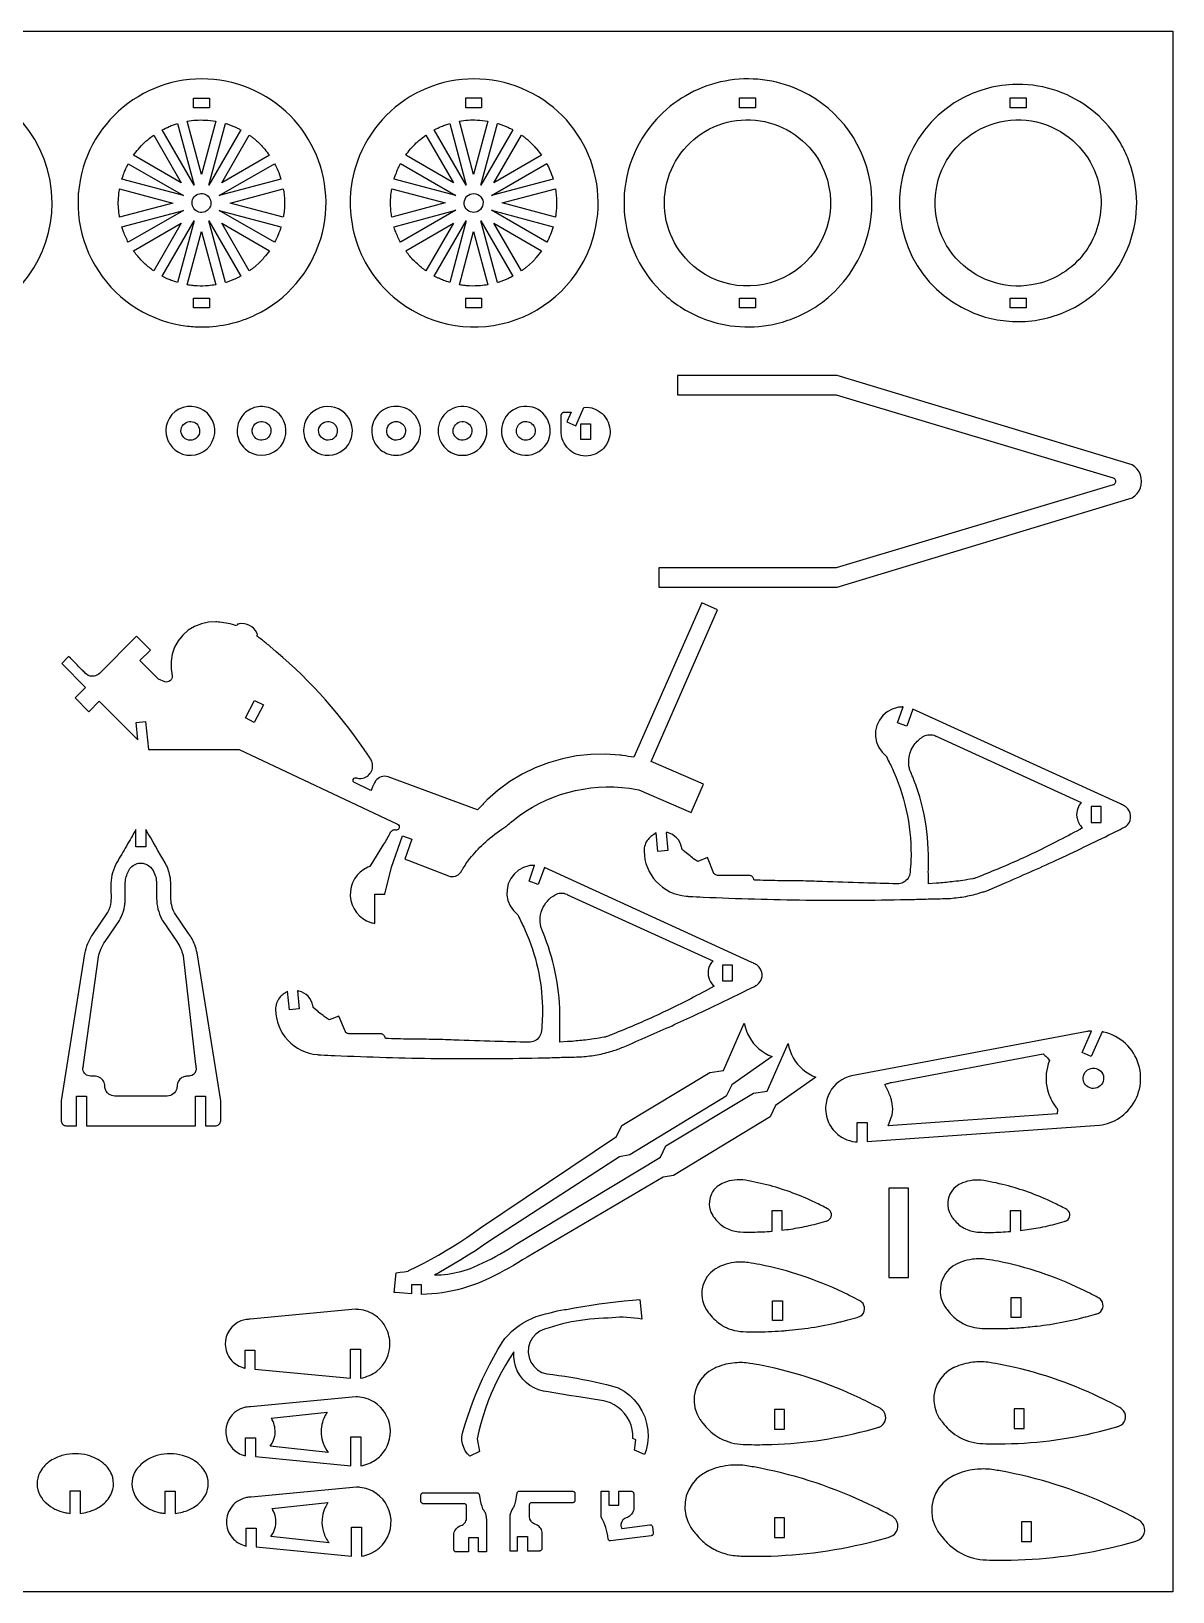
# Model space of a CAD drawing. Extents: x -4.2 to 32, y 14.1 to 33.8.
# Drawn here: x 17.64 to 32.02, y 14.14 to 33.79 of the extents above; entities that cross this region are included whole.
import ezdxf

# ---------------------------------------------------------------- set-up
doc = ezdxf.new("R2010")
doc.units = 0
doc.header["$MEASUREMENT"] = 0
doc.layers.get('0').update_dxf_attribs({"linetype": 'CONTINUOUS'})
doc.layers.add('SECTIONCUTEDGES', color=18, linetype='CONTINUOUS')

msp = doc.modelspace()

# ---------------------------------------------------------------- linework, layer by layer
for points in [[(32.02, 33.787), (32.02, 14.136), (-4.234, 14.136), (-4.234, 33.787)], [(26.474, 22.028), (26.349, 22.028), (26.349, 21.829), (26.474, 21.829)], [(30.148, 16.441), (30.023, 16.441), (30.023, 16.191), (30.148, 16.191)]]:
    msp.add_lwpolyline(points, close=True)
at = {"layer": 'SECTIONCUTEDGES'}
for points in [[(15.078, 30.712, 0.325322), (16.825, 30.139, 0.325497), (17.906, 31.624, 0.371858), (16.573, 33.169, 0.371962), (14.85, 32.076, 0.115164), (14.805, 31.367, 0.115322)], [(19.8, 30.064, 0.112364), (20.472, 30.218, 0.210055), (21.288, 31.173, 0.414116), (20.244, 33.12, 0.414311), (18.298, 32.076, 0.221929), (18.488, 30.768, 0.222236), (19.611, 30.074, 0.015157), (19.703, 30.066, 0.014233)], [(22.2, 30.444, 0.254136), (23.656, 30.125, 0.254134), (24.716, 31.173, 0.414116), (23.672, 33.12, 0.414311), (21.726, 32.077, 0.14489), (21.721, 31.191, 0.144775)], [(25.621, 30.468, 0.048565), (25.849, 30.296, 0.045826), (26.12, 30.163, 0.057671), (26.448, 30.079, 0.073449), (26.927, 30.085, 0.049668), (27.206, 30.159, 0.046635), (27.484, 30.292, 0.040326), (27.678, 30.433, 0.072135), (27.978, 30.773, 0.189941), (28.208, 31.893, 0.25932), (27.253, 33.073, 0.152812), (26.324, 33.148, 0.15269), (25.517, 32.679, 0.193513), (25.108, 31.588, 0.193448), (25.568, 30.518, 0.005813), (25.59, 30.496, 0.004363)], [(30.077, 30.131, 0.112364), (30.72, 30.278, 0.210055), (31.501, 31.192, 0.085398), (31.563, 31.692, 0.084063), (31.453, 32.191, 0.042661), (31.344, 32.406, 0.076119), (31.048, 32.755, 0.084192), (30.621, 33.013, 0.084133), (30.133, 33.117, 0.361626), (28.614, 31.956, 0.361673), (29.479, 30.252, 0.05168), (29.769, 30.161, 0.050642)], [(19.693, 31.849), (19.291, 32.545, -0.012176), (19.379, 32.587, -0.019565), (19.435, 32.609, -0.009363), (19.46, 32.618, 0.003121), (19.485, 32.626)], [(19.786, 31.985), (19.607, 32.654, -0.057699), (19.831, 32.668, -0.024823), (19.966, 32.655)], [(19.879, 31.849), (20.088, 32.626, 0.006199), (20.092, 32.625, -0.0186), (20.097, 32.624), (20.194, 32.589, -0.018388), (20.238, 32.568, 0.006129), (20.282, 32.546)], [(23.121, 31.849), (22.719, 32.546, -0.012176), (22.807, 32.587, -0.019565), (22.863, 32.61, -0.009363), (22.888, 32.618, 0.003121), (22.913, 32.626)], [(23.214, 31.985), (23.035, 32.655, -0.057699), (23.259, 32.669, -0.024823), (23.394, 32.655)], [(23.307, 31.849), (23.516, 32.627, 0.006199), (23.52, 32.626, -0.0186), (23.525, 32.624), (23.622, 32.589, -0.018388), (23.666, 32.568, 0.006129), (23.71, 32.547)], [(25.923, 30.885, -0.49076), (26.133, 32.527, -0.490919), (27.669, 31.911, -0.341454), (27.192, 30.723, -0.341597)], [(31.116, 31.651, -0.172631), (30.897, 30.983, -0.173077), (30.307, 30.605, -0.551627), (29.05, 31.852, -0.552179), (30.716, 32.447, -0.11024), (31.005, 32.093, -0.110516)], [(18.931, 32.226, -0.014778), (18.992, 32.304, -0.028539), (19.064, 32.381, -0.018438), (19.109, 32.42, -0.011345), (19.185, 32.48), (19.532, 31.879)], [(20.041, 31.879), (20.388, 32.48, 0.006303), (20.421, 32.456, -0.01891), (20.453, 32.432, -0.017187), (20.491, 32.398, -0.012321), (20.542, 32.348, -0.018926), (20.583, 32.301, -0.012469), (20.642, 32.226)], [(22.359, 32.226, -0.014778), (22.42, 32.305, -0.028539), (22.492, 32.381, -0.018438), (22.537, 32.421, -0.011345), (22.613, 32.48), (22.959, 31.879)], [(23.469, 31.879), (23.816, 32.48, 0.006303), (23.849, 32.456, -0.01891), (23.881, 32.432, -0.017187), (23.919, 32.398, -0.012321), (23.97, 32.348, -0.018926), (24.011, 32.301, -0.012469), (24.07, 32.226)], [(18.785, 31.925, -0.012918), (18.813, 32.006, -0.018758), (18.836, 32.06, -0.010898), (18.85, 32.09, 0.003632), (18.865, 32.119), (19.562, 31.717)], [(20.011, 31.717), (20.707, 32.119, -0.026072), (20.748, 32.035, -0.02074), (20.788, 31.925)], [(22.213, 31.926, -0.012918), (22.241, 32.006, -0.018758), (22.263, 32.061, -0.010898), (22.278, 32.09, 0.003632), (22.293, 32.12), (22.99, 31.718)], [(23.439, 31.718), (24.135, 32.12, -0.026072), (24.175, 32.036, -0.020703), (24.216, 31.926)], [(18.756, 31.445, 0.006429), (18.75, 31.482, -0.01929), (18.745, 31.519), (18.739, 31.624), (18.745, 31.73, -0.018896), (18.75, 31.767, 0.006298), (18.756, 31.804), (19.426, 31.624)], [(19.832, 31.514, -0.781821), (19.695, 31.7, -0.781093), (19.903, 31.6, -0.122906), (19.878, 31.549, -0.122447)], [(20.147, 31.624), (20.817, 31.804, -0.035509), (20.832, 31.639, -0.037792), (20.823, 31.484, -0.007975), (20.82, 31.464, 0.002658), (20.817, 31.445)], [(22.184, 31.445, 0.006429), (22.178, 31.482, -0.01929), (22.173, 31.519), (22.167, 31.625), (22.173, 31.73, -0.018896), (22.178, 31.767, 0.006298), (22.184, 31.804), (22.854, 31.625)], [(23.259, 31.514, -0.385134), (23.109, 31.568, -0.384041), (23.148, 31.723, -0.445044), (23.319, 31.681, -0.443903)], [(23.575, 31.625), (24.245, 31.804, -0.035509), (24.259, 31.639, -0.037792), (24.251, 31.484, -0.007975), (24.248, 31.465, 0.002658), (24.245, 31.445)], [(18.865, 31.129, -0.020623), (18.805, 31.262, -0.019978), (18.787, 31.313, -0.019766), (18.785, 31.318, 0.006588), (18.784, 31.323), (19.562, 31.531)], [(20.011, 31.531), (20.788, 31.323, -0.023422), (20.753, 31.225, -0.022807), (20.708, 31.129)], [(22.293, 31.129, -0.020623), (22.233, 31.262, -0.019978), (22.215, 31.314, -0.019766), (22.213, 31.319, 0.006588), (22.212, 31.323), (22.99, 31.532)], [(23.439, 31.532), (24.216, 31.324, -0.023422), (24.181, 31.226, -0.022807), (24.136, 31.129)], [(18.931, 31.022), (19.532, 31.369), (19.185, 30.769, -0.024397), (19.078, 30.855, -0.042082), (18.971, 30.968, -0.010889), (18.951, 30.995, 0.00363)], [(19.291, 30.703), (19.693, 31.4), (19.485, 30.623, -0.012234), (19.407, 30.65, -0.017991), (19.355, 30.671, -0.010478), (19.323, 30.687, 0.003492)], [(19.607, 30.594), (19.786, 31.264), (19.966, 30.594, -0.013089), (19.874, 30.583, -0.036535), (19.734, 30.579, -0.015577), (19.678, 30.584, -0.012352)], [(20.088, 30.622), (19.879, 31.4), (20.282, 30.702, 0.006248), (20.238, 30.681, -0.018746), (20.194, 30.66), (20.097, 30.624, -0.018599), (20.092, 30.623, 0.006199)], [(20.388, 30.769), (20.041, 31.369), (20.642, 31.023, -0.014529), (20.574, 30.936, -0.022653), (20.527, 30.884), (20.453, 30.817, -0.018394), (20.421, 30.792, 0.006131)], [(22.613, 30.769, -0.024397), (22.506, 30.856, -0.042082), (22.399, 30.969, -0.010889), (22.379, 30.996, 0.00363), (22.359, 31.023), (22.959, 31.37)], [(22.719, 30.703), (23.121, 31.4), (22.913, 30.623, -0.012234), (22.835, 30.65, -0.017991), (22.783, 30.672, -0.010478), (22.751, 30.687, 0.003492)], [(23.035, 30.594), (23.214, 31.264), (23.394, 30.594, -0.013089), (23.302, 30.583, -0.036535), (23.162, 30.58, -0.015577), (23.106, 30.584, -0.012352)], [(23.516, 30.622), (23.307, 31.4), (23.71, 30.703, 0.006248), (23.666, 30.681, -0.018746), (23.622, 30.66), (23.525, 30.625, -0.018599), (23.52, 30.624, 0.006199)], [(23.816, 30.769), (23.469, 31.37), (24.07, 31.023, -0.014529), (24.002, 30.937, -0.022653), (23.955, 30.884), (23.881, 30.817, -0.018394), (23.849, 30.793, 0.006131)], [(19.451, 28.517, 0.875865), (19.898, 28.933, 0.875175), (19.357, 28.649, 0.066567), (19.395, 28.577, 0.066175)], [(20.336, 28.527, 0.379539), (20.745, 28.522, 0.379687), (20.798, 28.927, 0.173657), (20.632, 29.048, 0.170819), (20.424, 29.038, 0.163652), (20.281, 28.915, 0.156929), (20.237, 28.723, 0.095178), (20.267, 28.618, 0.091539)], [(21.174, 28.527, 0.721922), (21.682, 28.813, 0.721529), (21.103, 28.888, 0.161758), (21.078, 28.696, 0.161493)], [(22.078, 29.018, 0.18616), (21.944, 28.844, 0.183377), (21.96, 28.621, 0.110679), (22.039, 28.519, 0.201186), (22.269, 28.449, 0.481079), (22.53, 28.853, 0.48086)], [(22.89, 28.508, 0.331987), (23.258, 28.508, 0.331772), (23.363, 28.86, 0.501759), (22.891, 29.001, 0.501516)], [(23.688, 28.508, 0.311571), (24.037, 28.495, 0.311041), (24.173, 28.817, 0.525505), (23.707, 29.015, 0.524889)], [(19.692, 28.646, -0.40369), (19.539, 28.707, -0.406894), (19.595, 28.861, -0.358958), (19.74, 28.826, -0.355487), (19.734, 28.675, -0.056856), (19.715, 28.658, -0.057759)], [(20.589, 28.646, -0.167832), (20.508, 28.642, -0.173437), (20.445, 28.689, -0.243707), (20.433, 28.797, -0.244139), (20.514, 28.869, -0.337448), (20.646, 28.813, -0.338313), (20.627, 28.671, -0.047911), (20.608, 28.656, -0.054789)], [(21.432, 28.648, -0.439529), (21.269, 28.715, -0.443818), (21.351, 28.869, -0.36461), (21.487, 28.803, -0.361552), (21.446, 28.656, -0.021025), (21.439, 28.652, -0.021405)], [(22.289, 28.648, -0.439529), (22.126, 28.715, -0.443818), (22.208, 28.869, -0.136084), (22.269, 28.868, -0.127388), (22.325, 28.834, -0.098957), (22.347, 28.8, -0.12042), (22.355, 28.742, -0.128999), (22.334, 28.686, -0.130996)], [(22.965, 28.709, -0.393248), (23.021, 28.86, -0.392669), (23.176, 28.816, -0.436091), (23.128, 28.649, -0.435495)], [(23.923, 28.648, -0.318573), (23.789, 28.671, -0.315342), (23.765, 28.806, -0.235508), (23.846, 28.871, -0.318805), (23.973, 28.816, -0.211921), (23.985, 28.721, -0.211232)], [(18.194, 25.394), (18.369, 25.218), (18.5, 25.349), (18.985, 24.864), (18.963, 25.082), (19.083, 25.094), (19.119, 24.742), (20.262, 24.742), (22.255, 23.801, -0.168887), (22.275, 23.78, -0.362921), (22.262, 23.735, -0.089504), (22.25, 23.73, -0.079719), (22.236, 23.728, 0.015746), (22.218, 23.729, 0.104795), (22.197, 23.725, 0.167951), (22.165, 23.696, -0.009744), (22.081, 23.549), (21.909, 23.271, -0.104608), (21.904, 23.268, 0.035992), (21.881, 23.26, 0.3096), (21.661, 22.898, 0.310426), (21.92, 22.564, 0.017896), (21.94, 22.558, 0.01187), (21.972, 22.551), (21.972, 22.919), (22.097, 22.919), (22.181, 23.262), (22.32, 23.654), (22.438, 23.612), (22.349, 23.362, -0.0051), (22.399, 23.346, -0.011435), (22.421, 23.338), (22.899, 23.15, 0.161502), (22.984, 23.147, 0.169689), (23.05, 23.195, 0.018768), (23.073, 23.23, -0.030198), (23.167, 23.368, -0.042786), (23.339, 23.556, -0.036783), (23.57, 23.74, -0.013895), (23.595, 23.756, 0.025116), (23.619, 23.772, 0.025774), (23.651, 23.799, -0.018155), (23.711, 23.85, -0.204103), (25.177, 24.255), (25.296, 24.236), (25.954, 23.948), (26.11, 24.305), (25.452, 24.593), (26.287, 26.501), (26.087, 26.588), (25.233, 24.644, -0.002171), (25.09, 24.667, 0.013028), (25.054, 24.672), (24.873, 24.684), (24.692, 24.681), (24.511, 24.661), (24.333, 24.626), (24.159, 24.576), (23.99, 24.511), (23.827, 24.431), (23.671, 24.338), (23.524, 24.231), (23.387, 24.113, 0.013028), (23.362, 24.087, -0.002171), (23.261, 23.982), (22.138, 24.398, 0.161142), (22.049, 24.398, 0.167596), (21.98, 24.346, 0.03262), (21.966, 24.322, -0.002417), (21.918, 24.224), (21.704, 24.332, -0.162704), (21.696, 24.346, -0.252017), (21.704, 24.377, -0.283369), (21.737, 24.385, 0.098494), (21.799, 24.379, 0.501374), (21.931, 24.595, 0.048434), (21.918, 24.62, 0.007698), (21.819, 24.768, 0.069513), (20.646, 26.044, 0.005338), (20.541, 26.129, 0.010401), (20.485, 26.17, -0.035073), (20.49, 26.18, 0.136057), (20.492, 26.185, 0.100505), (20.491, 26.189, 0.016455), (20.482, 26.21, 0.341491), (20.263, 26.324, 0.016455), (20.24, 26.319, 0.112005), (20.237, 26.317, 0.134653), (20.235, 26.314, -0.022312), (20.229, 26.3, 0.028235), (20.123, 26.329, 0.028606), (20.016, 26.346, 0.006314), (19.982, 26.348, 0.013802), (19.967, 26.349), (19.875, 26.345), (19.785, 26.326), (19.699, 26.292), (19.621, 26.243), (19.552, 26.183), (19.494, 26.111), (19.449, 26.03), (19.418, 25.943), (19.403, 25.852), (19.403, 25.76), (19.419, 25.67, -0.120312), (19.412, 25.635, -0.115005), (19.389, 25.606, -0.125142), (19.359, 25.593, -0.119875), (19.325, 25.595), (19.245, 25.626), (19.012, 25.861), (19.144, 25.992), (18.969, 26.168), (18.501, 25.7, -0.145804), (18.434, 25.666, -0.210214), (18.34, 25.689, -0.016381), (18.336, 25.693, -0.008191), (18.328, 25.7, -0.009829), (18.285, 25.742, 0.001638), (18.114, 25.914), (18.026, 25.826), (18.326, 25.525)], [(28.747, 25.251), (28.671, 25.038), (28.554, 25.08), (28.624, 25.279, -0.009124), (28.578, 25.276, 0.035207), (28.553, 25.273), (28.484, 25.251), (28.421, 25.216), (28.367, 25.169), (28.324, 25.112), (28.293, 25.046), (28.277, 24.976), (28.276, 24.905), (28.289, 24.834), (28.317, 24.768), (28.358, 24.709), (28.41, 24.659, -0.066761), (28.416, 24.648, 0.023228), (28.426, 24.626, 0.00512), (28.467, 24.543, -0.014428), (28.507, 24.458, -0.05613), (28.678, 23.908, -0.057387), (28.721, 23.346, -0.014084), (28.71, 23.195, -0.122169), (28.685, 23.122, -0.258679), (28.548, 23.051, -0.000991), (28.124, 23.062, -0.003047), (27.608, 23.079, 0.006155), (27.33, 23.087, 0.003714), (27.187, 23.088, -0.004918), (27.045, 23.09, -0.002398), (26.897, 23.093, 0.000799), (26.748, 23.097, 0.028598), (26.736, 23.125, 0.161536), (26.71, 23.151, 0.057098), (26.698, 23.155, 0.047308), (26.683, 23.157), (26.285, 23.157, -0.081624), (26.265, 23.163, -0.074835), (26.246, 23.175, -0.020482), (26.243, 23.178, -0.045194), (26.241, 23.18), (26.158, 23.381), (26.038, 23.331), (25.985, 23.367, -0.013865), (25.925, 23.414, -0.012477), (25.86, 23.468, 0.009145), (25.841, 23.485, -0.096768), (25.837, 23.49, -0.120073), (25.835, 23.497, 0.047499), (25.833, 23.511, 0.141524), (25.771, 23.629, 0.141524), (25.656, 23.695, 0.016567), (25.647, 23.697, -0.005522), (25.637, 23.698), (25.661, 23.471), (25.536, 23.459), (25.512, 23.692, 0.004185), (25.458, 23.655, 0.073254), (25.411, 23.611, 0.086359), (25.373, 23.541, 0.085895), (25.361, 23.462, 0.185891), (25.515, 23.078, 0.184789), (25.889, 22.895, 0.011293), (25.933, 22.892, -0.000025), (26.107, 22.884, 0.008067), (27.399, 22.847, 0.008217), (28.668, 22.853, 0.002829), (28.865, 22.858, -0.003431), (29.062, 22.863, 0.003607), (29.18, 22.866, 0.010952), (29.219, 22.868, 0.027349), (29.413, 22.893, 0.02735), (29.602, 22.94, 0.005477), (29.652, 22.956, 0.010711), (29.677, 22.964), (29.93, 23.072, 0.007095), (30.59, 23.367, 0.006478), (31.303, 23.71, 0.004958), (31.41, 23.764, 0.090397), (31.45, 23.795, 0.435157), (31.43, 24.019, 0.037419), (31.412, 24.031, 0.014223), (31.362, 24.057)], [(28.941, 23.052, 0.001819), (28.941, 23.151, -0.005457), (28.941, 23.25, -0.002886), (28.943, 23.333, 0.011204), (28.943, 23.417, 0.052143), (28.872, 23.995, 0.039562), (28.745, 24.397, 0.012267), (28.721, 24.452, -0.029577), (28.709, 24.482, -0.04675), (28.697, 24.534, -0.071998), (28.699, 24.644, -0.130192), (28.777, 24.819, -0.098727), (28.883, 24.909, -0.115272), (28.955, 24.929, -0.115868), (29.028, 24.915, -0.017826), (29.034, 24.912, 0.011527), (29.04, 24.909), (30.867, 24.076, 0.086005), (30.823, 24.001, 0.126445), (30.811, 23.892, 0.074265), (30.83, 23.828, 0.074279), (30.866, 23.772, 0.020408), (30.875, 23.764, -0.006802), (30.884, 23.755, -0.004642), (30.59, 23.599, -0.012634), (30.129, 23.374, -0.006479), (29.882, 23.265, -0.005939), (29.61, 23.153, 0.001973), (29.54, 23.125, -0.028047), (29.522, 23.119, -0.026718), (29.501, 23.114, -0.004531), (29.374, 23.094, -0.00906), (29.264, 23.079, -0.005336), (29.076, 23.06, -0.019134), (29.056, 23.059, -0.021054), (29.039, 23.059)], [(19.087, 23.734), (19.087, 23.516), (18.962, 23.516), (18.962, 23.735, -0.001265), (18.842, 23.527, 0.003794), (18.722, 23.32, 0.058244), (18.668, 23.19, 0.063092), (18.647, 23.061, 0.016618), (18.648, 22.908, -0.039019), (18.645, 22.825, -0.08946), (18.604, 22.691, -0.007435), (18.602, 22.687, -0.011972), (18.6, 22.685), (18.423, 22.427, 0.048899), (18.353, 22.297, 0.053441), (18.314, 22.168), (18.021, 20.316), (18.021, 20.06, 0.185957), (18.04, 20.022, 0.172664), (18.083, 20.004, 0.016956), (18.128, 20.003, -0.004396), (18.212, 20.004), (18.212, 20.377), (18.337, 20.377), (18.337, 20.004), (19.712, 20.004), (19.712, 20.377), (19.837, 20.377), (19.837, 20.004), (19.973, 20.004, 0.185813), (20.011, 20.024, 0.172664), (20.029, 20.066), (20.029, 20.317), (19.731, 22.181, 0.048631), (19.702, 22.281, 0.053476), (19.625, 22.427), (19.448, 22.685, -0.042369), (19.431, 22.718, -0.05136), (19.407, 22.802, -0.022282), (19.403, 22.834, -0.018567), (19.401, 22.872, -0.006146), (19.4, 23.042, 0.052443), (19.39, 23.151, 0.080341), (19.328, 23.315, 0.0006)], [(18.314, 20.665, -0.187835), (18.294, 20.729, -0.028282), (18.297, 20.752, 0.010555), (18.301, 20.775), (18.49, 22.132, -0.055767), (18.518, 22.227, -0.048899), (18.572, 22.326), (18.753, 22.591, 0.039283), (18.781, 22.644, 0.054551), (18.818, 22.77, 0.021912), (18.824, 22.816, 0.018988), (18.827, 22.869, 0.00723), (18.827, 23.042, -0.03342), (18.829, 23.085, -0.101204), (18.876, 23.226, -0.223836), (18.995, 23.309, -0.159962), (19.1, 23.293, -0.155534), (19.178, 23.217, -0.055982), (19.21, 23.137, -0.058348), (19.221, 23.055, -0.012826), (19.222, 22.962, 0.009225), (19.221, 22.869, 0.056267), (19.239, 22.732, 0.058965), (19.285, 22.609, 0.007426), (19.291, 22.598, 0.011972), (19.295, 22.591), (19.476, 22.326, -0.04427), (19.524, 22.239, -0.04711), (19.554, 22.15, -0.004249), (19.555, 22.147, -0.011983), (19.555, 22.145), (19.712, 20.775, -0.002653), (19.718, 20.73, -0.124044), (19.713, 20.689, -0.265958), (19.641, 20.631, -0.032026), (19.597, 20.627, 0.095423), (19.555, 20.618, 0.129798), (19.505, 20.578, 0.129739), (19.481, 20.519, 0.026744), (19.479, 20.495, -0.059933), (19.475, 20.471, -0.165101), (19.432, 20.406, -0.156708), (19.355, 20.378), (18.695, 20.378, -0.145829), (18.622, 20.402, -0.209993), (18.571, 20.487, -0.017729), (18.568, 20.518, 0.079747), (18.561, 20.549, 0.142824), (18.518, 20.604, 0.142126), (18.452, 20.628, 0.022063), (18.412, 20.628, -0.046173), (18.372, 20.631, -0.187835)], [(24.105, 23.256), (24.029, 23.043), (23.912, 23.085), (23.982, 23.284, -0.009124), (23.936, 23.281, 0.035207), (23.911, 23.278), (23.842, 23.256), (23.779, 23.221), (23.725, 23.174), (23.682, 23.117), (23.651, 23.051), (23.635, 22.981), (23.634, 22.91), (23.647, 22.839), (23.675, 22.773), (23.716, 22.714), (23.768, 22.664, -0.066761), (23.774, 22.653, 0.023228), (23.784, 22.631, 0.00512), (23.825, 22.548, -0.014428), (23.865, 22.463, -0.048624), (24.022, 21.986, -0.049876), (24.08, 21.501, -0.030084), (24.068, 21.199, -0.121138), (24.043, 21.127, -0.258679), (23.906, 21.056, -0.000991), (23.482, 21.067, -0.003047), (22.966, 21.084, 0.006155), (22.688, 21.092, 0.003714), (22.545, 21.093, -0.004918), (22.403, 21.095, -0.002398), (22.255, 21.098, 0.000799), (22.106, 21.102, 0.028598), (22.094, 21.13, 0.161536), (22.068, 21.156, 0.057098), (22.056, 21.16, 0.047308), (22.041, 21.162), (21.643, 21.162, -0.081624), (21.623, 21.168, -0.074835), (21.604, 21.18, -0.020482), (21.601, 21.183, -0.045194), (21.599, 21.185), (21.516, 21.386), (21.396, 21.336), (21.343, 21.372, -0.011091), (21.292, 21.411, -0.011091), (21.242, 21.452), (21.195, 21.495, -0.121972), (21.193, 21.502, 0.047985), (21.191, 21.516, 0.141524), (21.129, 21.634, 0.141524), (21.014, 21.7, 0.016567), (21.005, 21.702, -0.005522), (20.995, 21.703), (21.019, 21.476), (20.894, 21.464), (20.87, 21.697, 0.004185), (20.816, 21.66, 0.073254), (20.769, 21.616, 0.086359), (20.731, 21.546, 0.085895), (20.719, 21.467, 0.185891), (20.873, 21.083, 0.184789), (21.247, 20.9, 0.011293), (21.291, 20.897, -0.000025), (21.465, 20.889, 0.008067), (22.757, 20.852, 0.008217), (24.026, 20.858, 0.002829), (24.223, 20.863, -0.003431), (24.42, 20.868, 0.003607), (24.538, 20.871, 0.010952), (24.577, 20.873, 0.027349), (24.771, 20.898, 0.02735), (24.96, 20.945, 0.027608), (25.098, 20.995, 0.001457), (25.414, 21.132, 0.006478), (26.01, 21.401, 0.005861), (26.661, 21.715, 0.004958), (26.768, 21.769, 0.090397), (26.808, 21.8, 0.435157), (26.788, 22.024, 0.037419), (26.77, 22.036, 0.014223), (26.72, 22.062)], [(24.299, 21.057, 0.001819), (24.299, 21.156, -0.005457), (24.299, 21.255, -0.002886), (24.301, 21.338, 0.011204), (24.301, 21.422, 0.047407), (24.243, 21.938, 0.04637), (24.085, 22.445, 0.01538), (24.076, 22.466, -0.033729), (24.067, 22.487, -0.046038), (24.057, 22.532, -0.033905), (24.052, 22.595, -0.09514), (24.077, 22.726, -0.171112), (24.241, 22.914, -0.11859), (24.312, 22.934, -0.115868), (24.386, 22.92, -0.017826), (24.392, 22.917, 0.011527), (24.398, 22.914), (26.225, 22.081, 0.037617), (26.194, 22.036, 0.075158), (26.173, 21.983, 0.125786), (26.176, 21.868, 0.125822), (26.233, 21.769, 0.01533), (26.237, 21.764, -0.00511), (26.242, 21.76, -0.004642), (25.948, 21.604, -0.012634), (25.487, 21.379, -0.006479), (25.24, 21.27, -0.005939), (24.968, 21.158, 0.001973), (24.898, 21.13, -0.028047), (24.88, 21.124, -0.026718), (24.859, 21.119, -0.004531), (24.732, 21.099, -0.00906), (24.622, 21.084, -0.005336), (24.434, 21.065, -0.019134), (24.414, 21.064, -0.021054), (24.397, 21.064)], [(28.045, 19.8), (28.045, 20.046), (28.17, 20.046), (28.17, 19.807), (31.095, 20.011, 0.064499), (31.231, 20.044, 0.11269), (31.454, 20.194, 0.26871), (31.589, 20.776, 0.268886), (31.151, 21.183, 0.009244), (31.139, 21.185, -0.003081), (31.128, 21.187), (30.992, 20.878), (30.878, 20.928), (30.995, 21.197, 0.007419), (30.96, 21.194, 0.015637), (30.943, 21.192), (27.975, 20.634, 0.213773), (27.699, 20.425, 0.112076), (27.647, 20.24, 0.072907), (27.658, 20.124, 0.130867), (27.762, 19.931, 0.087354), (27.88, 19.844, 0.087328), (28.021, 19.802, 0.008463), (28.033, 19.801, -0.002821)], [(28.436, 20.004), (28.484, 20.143, 0.033242), (28.488, 20.164, 0.018338), (28.492, 20.204, 0.037378), (28.49, 20.237, 0.017912), (28.481, 20.304, 0.022888), (28.469, 20.357, 0.034926), (28.457, 20.391, 0.01324), (28.425, 20.458, -0.004413), (28.393, 20.525, 0.006445), (28.434, 20.538, -0.019338), (28.475, 20.55), (30.386, 20.91), (30.409, 20.891, -0.018379), (30.43, 20.871, -0.018378), (30.45, 20.849), (30.468, 20.826), (30.452, 20.783, 0.139305), (30.441, 20.458, 0.102133), (30.546, 20.24, 0.033661), (30.558, 20.226, -0.097619), (30.564, 20.218, -0.082482), (30.566, 20.21, -0.025939), (30.566, 20.185, -0.02594), (30.565, 20.174, -0.012951), (30.562, 20.153)], [(30.891, 20.611, -0.860276), (31.145, 20.631, -0.859535), (30.908, 20.537, -0.075538), (30.894, 20.573, -0.075109)], [(26.972, 18.677), (26.972, 18.938), (27.097, 18.938), (27.097, 18.689, 0.01908), (27.321, 18.723, 0.017443), (27.562, 18.777), (27.65, 18.802, -0.038389), (27.667, 18.807, 0.080703), (27.683, 18.815, 0.501374), (27.692, 18.945, 0.054447), (27.671, 18.96, 0.011126), (27.514, 19.039, 0.045142), (26.947, 19.25, 0.025718), (26.638, 19.317, 0.068137), (26.499, 19.321, 0.069566), (26.366, 19.287, 0.072806), (26.283, 19.239, 0.110709), (26.209, 19.146), (26.192, 19.101), (26.183, 19.055), (26.182, 19.007), (26.189, 18.96), (26.203, 18.915), (26.226, 18.873, 0.021357), (26.239, 18.854, 0.014133), (26.274, 18.811, 0.103358), (26.407, 18.709, 0.100305), (26.573, 18.667, 0.015529), (26.729, 18.665, 0.017374)], [(29.975, 18.673), (29.975, 18.935), (30.1, 18.935), (30.1, 18.686, 0.01908), (30.324, 18.719, 0.017443), (30.565, 18.774), (30.653, 18.798, -0.038389), (30.67, 18.804, 0.080703), (30.686, 18.811, 0.501374), (30.695, 18.942, 0.054447), (30.674, 18.956, 0.011126), (30.517, 19.035, 0.045142), (29.95, 19.246, 0.025718), (29.641, 19.313, 0.068137), (29.502, 19.317, 0.069566), (29.369, 19.284, 0.072806), (29.286, 19.235, 0.110709), (29.213, 19.142), (29.195, 19.098), (29.186, 19.051), (29.185, 19.004), (29.192, 18.957), (29.206, 18.911), (29.229, 18.869, 0.021357), (29.242, 18.85, 0.014133), (29.277, 18.807, 0.103358), (29.41, 18.706, 0.100305), (29.576, 18.664, 0.015529), (29.732, 18.661, 0.017374)], [(26.335, 17.496, 0.065635), (26.463, 17.437, 0.062601), (26.609, 17.412, 0.012318), (26.761, 17.409, 0.017265), (27.093, 17.421, 0.006228), (27.151, 17.426, 0.002281), (27.307, 17.441, 0.012938), (27.467, 17.463, 0.018394), (27.81, 17.53, 0.00332), (27.869, 17.544, 0.00332), (27.928, 17.559), (28.044, 17.591, -0.044724), (28.06, 17.597, 0.087071), (28.089, 17.609, 0.501374), (28.101, 17.783, 0.052991), (28.078, 17.799, 0.012578), (27.864, 17.908, 0.062543), (26.817, 18.256, 0.01309), (26.672, 18.281, 0.069731), (26.495, 18.282, 0.049289), (26.361, 18.25, 0.034019), (26.302, 18.225, 0.017944), (26.261, 18.203, 0.01715), (26.247, 18.194), (26.198, 18.153), (26.156, 18.105), (26.124, 18.05), (26.101, 17.991), (26.089, 17.929), (26.087, 17.865), (26.096, 17.803), (26.116, 17.742), (26.145, 17.686, 0.030734), (26.164, 17.661, -0.007019), (26.184, 17.636, 0.03989), (26.26, 17.554, 0.046849)], [(29.374, 17.516, 0.113994), (29.616, 17.452, 0.012132), (29.854, 17.451, 0.014603), (30.084, 17.461, 0.007186), (30.31, 17.482, 0.012938), (30.47, 17.503, 0.018394), (30.813, 17.57, 0.00332), (30.872, 17.585, 0.00332), (30.93, 17.6), (31.047, 17.632, -0.044724), (31.063, 17.637, 0.087071), (31.092, 17.649, 0.501374), (31.104, 17.823, 0.052991), (31.081, 17.839, 0.012578), (30.866, 17.948, 0.062543), (29.82, 18.297, 0.01309), (29.675, 18.322, 0.069731), (29.497, 18.323, 0.049289), (29.364, 18.291, 0.034019), (29.304, 18.266, 0.017944), (29.264, 18.244, 0.01715), (29.249, 18.234), (29.2, 18.194), (29.159, 18.145), (29.127, 18.091), (29.104, 18.032), (29.092, 17.969), (29.09, 17.906), (29.099, 17.843), (29.119, 17.783), (29.148, 17.727, 0.030734), (29.167, 17.701, -0.007019), (29.187, 17.676, 0.03239), (29.248, 17.607, 0.073161)], [(20.335, 16.952), (20.335, 17.177), (20.46, 17.177), (20.46, 16.941), (21.664, 16.826), (21.664, 17.19), (21.789, 17.19), (21.789, 16.826, 0.058887), (21.902, 16.86, 0.065177), (21.994, 16.914, 0.240046), (22.159, 17.272, 0.12491), (22.097, 17.483, 0.102014), (21.985, 17.607, 0.130819), (21.767, 17.691, 0.015031), (21.743, 17.692, 0.020693), (21.725, 17.693), (20.398, 17.568, 0.017857), (20.35, 17.564, 0.060909), (20.284, 17.547, 0.314705), (20.087, 17.251, 0.162733), (20.156, 17.061, 0.077301), (20.222, 17, 0.074747), (20.307, 16.959, 0.017668), (20.321, 16.955, -0.005889)], [(26.325, 16.066, 0.113994), (26.61, 15.991, 0.012132), (26.889, 15.989, 0.059829), (28.156, 16.164), (28.293, 16.202, -0.044724), (28.312, 16.208, 0.087071), (28.346, 16.223, 0.501374), (28.36, 16.427, 0.052991), (28.333, 16.446, 0.012578), (28.081, 16.574, 0.062543), (26.849, 16.985, 0.009794), (26.693, 17.012, 0.06036), (26.509, 17.019, 0.075913), (26.279, 16.964, 0.006314), (26.254, 16.953, 0.013802), (26.243, 16.948), (26.178, 16.911), (26.121, 16.863), (26.072, 16.806), (26.034, 16.742), (26.007, 16.673), (25.993, 16.599), (25.991, 16.525), (26.001, 16.451), (26.024, 16.38), (26.059, 16.314, 0.027175), (26.074, 16.293, -0.003463), (26.105, 16.255, 0.032859), (26.179, 16.171, 0.053889), (26.282, 16.09, 0.018728)], [(29.344, 16.076, 0.113994), (29.629, 16.001, 0.012132), (29.909, 15.999, 0.059829), (31.176, 16.174), (31.313, 16.212, -0.044724), (31.332, 16.218, 0.087071), (31.366, 16.233, 0.501374), (31.379, 16.437, 0.052991), (31.352, 16.456, 0.012578), (31.1, 16.584, 0.062543), (29.869, 16.995, 0.009794), (29.713, 17.022, 0.06036), (29.529, 17.029, 0.075913), (29.299, 16.974, 0.006314), (29.274, 16.963, 0.013802), (29.262, 16.958), (29.198, 16.921), (29.14, 16.873), (29.092, 16.816), (29.054, 16.752), (29.027, 16.683), (29.012, 16.609), (29.01, 16.535), (29.021, 16.461), (29.044, 16.39), (29.079, 16.324, 0.027175), (29.094, 16.303, -0.003463), (29.124, 16.265, 0.032859), (29.199, 16.181, 0.053889), (29.302, 16.1, 0.018728)], [(20.341, 15.849), (20.341, 16.074), (20.466, 16.074), (20.466, 15.838), (21.669, 15.723), (21.669, 16.088), (21.794, 16.088), (21.794, 15.723, 0.05147), (21.894, 15.751, 0.107286), (22.044, 15.852, 0.22512), (22.163, 16.206, 0.225076), (21.964, 16.522, 0.064795), (21.862, 16.57, 0.064771), (21.752, 16.59, 0.006019), (21.736, 16.59, 0.014702), (21.73, 16.59), (20.403, 16.466, 0.006887), (20.362, 16.462, 0.045852), (20.317, 16.453, 0.281417), (20.098, 16.214, 0.281163), (20.211, 15.91, 0.07581), (20.287, 15.866, 0.02872)], [(20.666, 16.322), (21.369, 16.398, 0.024374), (21.337, 16.34, 0.064007), (21.303, 16.241, 0.139677), (21.321, 16.006, 0.069878), (21.384, 15.889), (20.652, 15.968, 0.036811), (20.684, 16.022, 0.086534), (20.713, 16.12, 0.075433), (20.709, 16.213, 0.075591), (20.678, 16.301, 0.014453), (20.672, 16.312, -0.004817)], [(18.26, 15.123, 0.027943), (18.354, 15.141, 0.074409), (18.491, 15.198, 0.105275), (18.624, 15.322, 0.255238), (18.656, 15.613, 0.127924), (18.549, 15.755, 0.103344), (18.352, 15.854, 0.127001), (18.049, 15.856, 0.074208), (17.904, 15.796, 0.105274), (17.771, 15.672, 0.255238), (17.739, 15.382, 0.117284), (17.833, 15.25, 0.126578), (18.065, 15.135, 0.01237), (18.096, 15.129, 0.009766), (18.135, 15.123), (18.135, 15.405), (18.26, 15.405)], [(19.329, 15.122), (19.329, 15.404), (19.454, 15.404), (19.454, 15.122, 0.027943), (19.548, 15.14, 0.074409), (19.685, 15.197, 0.105275), (19.818, 15.321, 0.255238), (19.85, 15.611, 0.127924), (19.742, 15.754, 0.103344), (19.546, 15.853, 0.127001), (19.243, 15.855, 0.074208), (19.098, 15.795, 0.105274), (18.965, 15.67, 0.255238), (18.933, 15.38, 0.127924), (19.04, 15.237, 0.103344), (19.236, 15.139, 0.01993), (19.266, 15.132, 0.009773)], [(26.199, 14.697, 0.065635), (26.366, 14.62, 0.062601), (26.557, 14.587, 0.00767), (26.647, 14.584, 0.008632), (26.873, 14.584, 0.059829), (28.28, 14.779), (28.433, 14.821, -0.044724), (28.454, 14.828, 0.087071), (28.492, 14.844, 0.501374), (28.507, 15.072, 0.052991), (28.477, 15.092, 0.012578), (28.197, 15.235, 0.062543), (26.828, 15.691, 0.009794), (26.655, 15.722, 0.06036), (26.451, 15.729, 0.075913), (26.195, 15.668, 0.006314), (26.167, 15.656, 0.013802), (26.155, 15.65), (26.083, 15.609), (26.019, 15.556), (25.965, 15.493), (25.923, 15.421), (25.893, 15.344), (25.877, 15.263), (25.874, 15.18), (25.886, 15.098), (25.912, 15.019), (25.951, 14.945, 0.027175), (25.968, 14.922, -0.003463), (26.001, 14.88, 0.02583), (26.068, 14.802, 0.060935)], [(29.355, 14.62, 0.113994), (29.672, 14.536, 0.012132), (29.982, 14.535, 0.059829), (31.389, 14.729), (31.542, 14.771, -0.044724), (31.563, 14.778, 0.087071), (31.601, 14.794, 0.501374), (31.616, 15.022, 0.052991), (31.586, 15.042, 0.012578), (31.306, 15.185, 0.062543), (29.937, 15.641, 0.009794), (29.764, 15.672, 0.06036), (29.56, 15.679, 0.075913), (29.304, 15.618, 0.006314), (29.276, 15.606, 0.013802), (29.264, 15.6), (29.192, 15.559), (29.128, 15.506), (29.074, 15.443), (29.032, 15.372), (29.002, 15.294), (28.986, 15.213), (28.984, 15.13), (28.995, 15.048), (29.021, 14.969), (29.06, 14.895, 0.027175), (29.077, 14.872, -0.003463), (29.11, 14.83, 0.02583), (29.177, 14.753, 0.060935), (29.308, 14.647, 0.018728)], [(20.35, 14.711), (20.35, 14.936), (20.475, 14.936), (20.475, 14.7), (21.678, 14.585), (21.678, 14.95), (21.803, 14.95), (21.803, 14.585, 0.054018), (21.908, 14.615, 0.081618), (22.024, 14.687, 0.2679), (22.167, 15.098, 0.268121), (21.882, 15.428, 0.054446), (21.786, 15.45, 0.03773), (21.739, 15.452), (20.412, 15.328, 0.006828), (20.367, 15.324, 0.037221), (20.34, 15.319, 0.183434), (20.155, 15.19, 0.35573), (20.189, 14.8, 0.075243), (20.259, 14.746, 0.069161)], [(20.675, 15.184), (21.378, 15.26, 0.027034), (21.343, 15.195, 0.073462), (21.309, 15.087, 0.089732), (21.314, 14.925, 0.092349), (21.373, 14.78, 0.014896), (21.383, 14.766, -0.004965), (21.393, 14.751), (20.661, 14.83, 0.036811), (20.693, 14.883, 0.086534), (20.722, 14.982, 0.075433), (20.718, 15.075, 0.075591), (20.687, 15.163, 0.014453), (20.681, 15.174, -0.004817)]]:
    msp.add_lwpolyline(points, format="xyb", close=True, dxfattribs=at)
for points in [[(19.688, 32.821), (19.688, 32.946), (19.887, 32.946), (19.887, 32.821)], [(23.116, 32.822), (23.116, 32.947), (23.315, 32.947), (23.315, 32.822)], [(26.564, 32.947), (26.763, 32.947), (26.763, 32.822), (26.564, 32.822)], [(29.972, 32.947), (30.171, 32.947), (30.171, 32.822), (29.972, 32.822)], [(19.688, 30.302), (19.688, 30.427), (19.887, 30.427), (19.887, 30.302)], [(23.116, 30.302), (23.116, 30.427), (23.315, 30.427), (23.315, 30.302)], [(26.564, 30.302), (26.564, 30.427), (26.763, 30.427), (26.763, 30.302)], [(29.972, 30.302), (29.972, 30.427), (30.171, 30.427), (30.171, 30.302)], [(25.548, 26.786), (27.793, 26.786), (31.507, 27.912), (31.541, 27.935), (31.571, 27.964), (31.595, 27.998), (31.612, 28.036), (31.623, 28.077), (31.627, 28.119), (31.623, 28.161), (31.612, 28.201), (31.595, 28.239), (31.571, 28.273), (31.541, 28.302), (31.507, 28.325), (27.793, 29.451), (25.781, 29.451), (25.781, 29.209), (27.781, 29.209), (31.268, 28.164), (31.277, 28.16), (31.284, 28.154), (31.29, 28.146), (31.295, 28.138), (31.298, 28.128), (31.299, 28.119), (31.298, 28.109), (31.295, 28.1), (31.29, 28.091), (31.284, 28.083), (31.277, 28.077), (31.268, 28.073), (27.781, 27.028), (25.548, 27.028)], [(24.408, 28.527), (24.388, 28.549), (24.37, 28.573), (24.355, 28.598), (24.342, 28.625), (24.331, 28.653), (24.327, 28.668), (24.321, 28.698), (24.318, 28.729), (24.317, 28.945), (24.318, 28.95), (24.318, 28.955), (24.32, 28.96), (24.322, 28.965), (24.324, 28.969), (24.327, 28.974), (24.33, 28.978), (24.333, 28.981), (24.337, 28.984), (24.341, 28.987), (24.346, 28.989), (24.351, 28.991), (24.441, 28.991), (24.387, 28.868), (24.502, 28.818), (24.604, 29.051), (24.641, 29.052), (24.672, 29.049), (24.702, 29.043), (24.731, 29.034), (24.745, 29.028), (24.772, 29.015), (24.797, 29), (24.809, 28.991), (24.832, 28.972), (24.853, 28.951), (24.872, 28.929), (24.888, 28.904), (24.896, 28.891), (24.909, 28.864), (24.919, 28.836), (24.926, 28.807), (24.931, 28.776), (24.932, 28.76), (24.932, 28.729), (24.929, 28.698), (24.923, 28.668), (24.919, 28.653), (24.909, 28.625), (24.902, 28.611), (24.888, 28.585), (24.872, 28.561), (24.853, 28.538), (24.832, 28.517), (24.809, 28.498), (24.797, 28.49), (24.772, 28.474), (24.745, 28.461), (24.717, 28.451), (24.687, 28.443), (24.657, 28.439), (24.625, 28.437), (24.594, 28.439), (24.563, 28.443), (24.534, 28.451), (24.505, 28.461), (24.478, 28.474), (24.453, 28.49), (24.429, 28.507)], [(24.563, 28.645), (24.563, 28.844), (24.688, 28.844), (24.688, 28.645)], [(20.452, 25.082), (20.341, 25.14), (20.456, 25.361), (20.567, 25.303)], [(31.116, 23.824), (31.116, 24.023), (30.991, 24.023), (30.991, 23.824)], [(22.215, 17.906), (22.239, 18.154), (22.289, 18.159), (22.34, 18.166), (22.389, 18.174), (22.4, 18.18), (22.494, 18.226), (22.587, 18.275), (22.68, 18.325), (22.771, 18.376), (22.862, 18.429), (22.951, 18.484), (23.04, 18.54), (23.128, 18.597), (23.214, 18.657), (23.3, 18.717), (25.014, 19.869), (25.081, 20.009), (26.187, 20.673), (26.359, 20.701), (26.623, 21.298), (26.633, 21.251), (26.648, 21.206), (26.665, 21.161), (26.687, 21.119), (26.713, 21.078), (26.741, 21.04), (26.773, 21.005), (26.808, 20.972), (26.846, 20.943), (26.886, 20.917), (26.928, 20.894), (26.972, 20.875), (26.465, 20.518), (26.394, 20.375), (25.181, 19.636), (25.05, 19.614), (23.418, 18.556), (23.327, 18.492), (23.237, 18.431), (23.146, 18.373), (23.055, 18.315), (22.962, 18.26), (22.869, 18.206), (22.775, 18.153), (22.723, 18.126), (22.763, 18.127), (22.805, 18.129), (22.847, 18.132), (22.889, 18.137), (22.93, 18.143), (22.972, 18.151), (23.013, 18.16), (23.054, 18.17), (23.095, 18.181), (23.135, 18.194), (23.175, 18.208), (23.214, 18.224), (23.22, 18.227), (23.275, 18.251), (23.33, 18.276), (23.384, 18.303), (23.438, 18.33), (23.491, 18.358), (23.544, 18.387), (23.596, 18.417), (23.647, 18.448), (23.699, 18.48), (23.749, 18.512), (25.566, 19.609), (25.633, 19.75), (26.739, 20.413), (26.911, 20.441), (27.176, 21.038), (27.186, 20.992), (27.2, 20.946), (27.218, 20.902), (27.239, 20.859), (27.265, 20.819), (27.293, 20.781), (27.325, 20.745), (27.36, 20.712), (27.398, 20.683), (27.438, 20.657), (27.48, 20.634), (27.524, 20.616), (27.018, 20.259), (26.947, 20.115), (25.733, 19.377), (25.602, 19.355), (23.887, 18.351), (23.829, 18.314), (23.773, 18.279), (23.715, 18.245), (23.658, 18.212), (23.599, 18.18), (23.541, 18.148), (23.481, 18.118), (23.421, 18.089), (23.361, 18.061), (23.321, 18.044), (23.261, 18.019), (23.199, 17.996), (23.137, 17.975), (23.075, 17.956), (23.012, 17.939), (22.948, 17.925), (22.884, 17.912), (22.819, 17.901), (22.754, 17.893), (22.689, 17.886), (22.624, 17.882), (22.558, 17.879), (22.557, 17.88), (22.557, 17.999), (22.432, 17.999), (22.432, 17.888), (22.336, 17.895), (22.224, 17.905)], [(28.444, 18.094), (28.693, 18.094), (28.693, 19.219), (28.444, 19.219)], [(23.136, 15.874), (23.109, 15.911), (23.089, 15.953), (23.074, 15.997), (23.066, 16.042), (23.066, 16.089), (23.072, 16.135), (23.102, 16.234), (23.135, 16.333), (23.169, 16.431), (23.206, 16.529), (23.244, 16.625), (23.285, 16.721), (23.328, 16.816), (23.373, 16.91), (23.42, 17.003), (23.468, 17.095), (23.519, 17.186), (23.572, 17.276), (23.609, 17.324), (23.65, 17.369), (23.693, 17.412), (23.739, 17.452), (23.788, 17.489), (23.839, 17.522), (23.892, 17.552), (23.947, 17.579), (24.003, 17.602), (24.061, 17.621), (24.12, 17.636), (24.18, 17.647), (24.224, 17.66), (24.268, 17.672), (24.313, 17.681), (24.358, 17.689), (24.382, 17.692), (24.486, 17.711), (24.589, 17.728), (24.693, 17.745), (24.797, 17.76), (24.901, 17.774), (25.005, 17.786), (25.109, 17.798), (25.213, 17.809), (25.309, 17.817), (25.333, 17.569), (25.286, 17.576), (25.24, 17.582), (25.193, 17.587), (25.145, 17.59), (25.098, 17.592), (25.051, 17.592), (25.004, 17.59), (24.957, 17.587), (24.91, 17.583), (24.851, 17.581), (24.793, 17.578), (24.735, 17.574), (24.677, 17.568), (24.619, 17.561), (24.561, 17.553), (24.504, 17.544), (24.446, 17.533), (24.389, 17.521), (24.332, 17.508), (24.276, 17.493), (24.22, 17.478), (24.164, 17.461), (24.108, 17.443), (24.05, 17.417), (23.998, 17.38), (23.955, 17.332), (23.924, 17.276), (23.906, 17.214), (23.902, 17.15), (23.912, 17.087), (23.936, 17.027), (23.972, 16.975), (24.019, 16.931), (24.075, 16.899), (24.136, 16.879), (24.212, 16.87), (24.288, 16.861), (24.363, 16.85), (24.439, 16.838), (24.514, 16.825), (24.59, 16.811), (24.665, 16.796), (24.739, 16.78), (24.814, 16.763), (24.888, 16.745), (24.962, 16.726), (25.036, 16.706), (25.109, 16.664), (25.177, 16.613), (25.237, 16.553), (25.29, 16.487), (25.334, 16.415), (25.369, 16.337), (25.393, 16.256), (25.408, 16.173), (25.411, 16.088), (25.405, 16.004), (25.387, 15.921), (25.368, 15.865), (25.239, 15.918), (25.256, 16.051), (25.22, 16.066), (25.219, 16.123), (25.211, 16.178), (25.197, 16.233), (25.176, 16.285), (25.148, 16.335), (25.115, 16.381), (25.077, 16.422), (25.034, 16.458), (24.986, 16.489), (24.936, 16.514), (24.883, 16.533), (24.856, 16.539), (24.824, 16.543), (24.538, 16.592), (24.417, 16.608), (24.154, 16.655), (24.093, 16.663), (24.033, 16.679), (23.977, 16.703), (23.923, 16.733), (23.875, 16.771), (23.832, 16.815), (23.795, 16.864), (23.764, 16.918), (23.742, 16.975), (23.727, 17.034), (23.72, 17.096), (23.721, 17.157), (23.666, 17.074), (23.614, 16.988), (23.565, 16.901), (23.519, 16.813), (23.475, 16.723), (23.435, 16.632), (23.398, 16.539), (23.364, 16.445), (23.333, 16.35), (23.306, 16.254), (23.281, 16.157), (23.26, 16.06), (23.287, 15.902), (23.165, 15.844)], [(26.979, 17.55), (26.979, 17.799), (27.104, 17.799), (27.104, 17.55)], [(29.982, 17.591), (29.982, 17.84), (30.107, 17.84), (30.107, 17.591)], [(27.004, 16.182), (27.129, 16.182), (27.129, 16.431), (27.004, 16.431)], [(22.551, 15.269), (22.55, 15.276), (22.55, 15.352), (22.551, 15.358), (22.553, 15.364), (22.556, 15.369), (22.559, 15.374), (22.564, 15.378), (22.569, 15.381), (22.575, 15.382), (22.581, 15.383), (23.256, 15.383), (23.262, 15.382), (23.267, 15.381), (23.272, 15.378), (23.277, 15.375), (23.281, 15.371), (23.284, 15.366), (23.286, 15.361), (23.291, 15.319), (23.298, 15.284), (23.306, 15.249), (23.316, 15.215), (23.328, 15.181), (23.335, 15.171), (23.342, 15.162), (23.348, 15.151), (23.354, 15.141), (23.359, 15.13), (23.363, 15.119), (23.366, 15.108), (23.369, 15.096), (23.372, 15.085), (23.373, 15.073), (23.374, 15.061), (23.375, 15.049), (23.375, 14.637), (23.275, 14.637), (23.275, 14.815), (23.15, 14.815), (23.15, 14.637), (22.995, 14.637), (22.989, 14.638), (22.983, 14.64), (22.978, 14.643), (22.973, 14.647), (22.97, 14.651), (22.967, 14.656), (22.965, 14.662), (22.964, 14.669), (22.964, 14.871), (22.969, 14.887), (22.976, 14.902), (22.984, 14.916), (22.994, 14.929), (23.005, 14.941), (23.017, 14.951), (23.03, 14.96), (23.045, 14.968), (23.053, 14.97), (23.068, 14.976), (23.082, 14.984), (23.095, 14.995), (23.106, 15.007), (23.11, 15.013), (23.118, 15.028), (23.123, 15.043), (23.125, 15.06), (23.125, 15.213), (23.125, 15.22), (23.123, 15.226), (23.12, 15.231), (23.116, 15.235), (23.112, 15.239), (23.106, 15.242), (23.1, 15.244), (23.094, 15.245), (22.581, 15.245), (22.575, 15.245), (22.569, 15.247), (22.564, 15.25), (22.559, 15.254), (22.556, 15.258), (22.553, 15.264)], [(23.669, 14.653), (23.768, 14.653), (23.768, 14.831), (23.893, 14.831), (23.893, 14.653), (24.048, 14.653), (24.054, 14.654), (24.06, 14.656), (24.065, 14.659), (24.07, 14.662), (24.074, 14.667), (24.077, 14.672), (24.078, 14.678), (24.079, 14.684), (24.079, 14.887), (24.074, 14.903), (24.067, 14.918), (24.059, 14.932), (24.05, 14.945), (24.039, 14.956), (24.027, 14.967), (24.013, 14.976), (23.999, 14.984), (23.983, 14.989), (23.968, 14.996), (23.955, 15.005), (23.943, 15.016), (23.938, 15.023), (23.929, 15.036), (23.923, 15.051), (23.921, 15.059), (23.918, 15.076), (23.918, 15.229), (23.919, 15.236), (23.921, 15.241), (23.923, 15.247), (23.927, 15.251), (23.932, 15.255), (23.937, 15.258), (23.943, 15.26), (23.949, 15.26), (24.462, 15.26), (24.468, 15.261), (24.474, 15.263), (24.479, 15.266), (24.484, 15.27), (24.488, 15.274), (24.491, 15.279), (24.493, 15.285), (24.493, 15.292), (24.493, 15.368), (24.493, 15.374), (24.491, 15.38), (24.488, 15.385), (24.484, 15.39), (24.479, 15.394), (24.474, 15.396), (24.468, 15.398), (24.462, 15.399), (23.787, 15.399), (23.782, 15.398), (23.776, 15.397), (23.771, 15.394), (23.767, 15.391), (23.763, 15.387), (23.76, 15.382), (23.758, 15.377), (23.752, 15.335), (23.746, 15.3), (23.737, 15.265), (23.727, 15.23), (23.715, 15.197), (23.708, 15.187), (23.701, 15.177), (23.695, 15.167), (23.69, 15.157), (23.685, 15.146), (23.681, 15.135), (23.677, 15.124), (23.674, 15.112), (23.672, 15.1), (23.67, 15.089), (23.669, 15.077), (23.669, 15.065)], [(24.922, 14.782), (24.917, 14.785), (24.914, 14.789), (24.911, 14.794), (24.909, 14.799), (24.903, 14.841), (24.897, 14.876), (24.888, 14.911), (24.878, 14.945), (24.866, 14.979), (24.852, 15.012), (24.837, 15.044), (24.82, 15.076), (24.82, 15.403), (24.919, 15.403), (24.919, 15.225), (25.044, 15.225), (25.044, 15.403), (25.199, 15.403), (25.205, 15.402), (25.211, 15.4), (25.216, 15.398), (25.221, 15.394), (25.225, 15.389), (25.228, 15.384), (25.229, 15.378), (25.23, 15.372), (25.23, 15.169), (25.225, 15.153), (25.218, 15.138), (25.21, 15.124), (25.201, 15.112), (25.19, 15.1), (25.177, 15.089), (25.164, 15.08), (25.15, 15.072), (25.134, 15.067), (25.119, 15.06), (25.105, 15.051), (25.094, 15.04), (25.084, 15.027), (25.077, 15.013), (25.074, 15.006), (25.072, 15), (25.071, 14.993), (25.07, 14.986), (25.069, 14.98), (25.069, 14.973), (25.07, 14.966), (25.071, 14.959), (25.073, 14.953), (25.075, 14.946), (25.078, 14.94), (25.081, 14.934), (25.432, 14.98), (25.438, 14.98), (25.444, 14.979), (25.45, 14.977), (25.455, 14.973), (25.459, 14.969), (25.463, 14.964), (25.465, 14.959), (25.467, 14.953), (25.476, 14.877), (25.476, 14.871), (25.475, 14.865), (25.473, 14.859), (25.47, 14.854), (25.466, 14.85), (25.461, 14.846), (25.455, 14.844), (25.449, 14.842), (24.938, 14.777), (24.933, 14.777), (24.927, 14.779)], [(27.005, 14.818), (27.13, 14.818), (27.13, 15.067), (27.005, 15.067)], [(30.114, 14.768), (30.239, 14.768), (30.239, 15.017), (30.114, 15.017)]]:
    msp.add_lwpolyline(points, close=True, dxfattribs=at)

doc.saveas('drawing.dxf')
